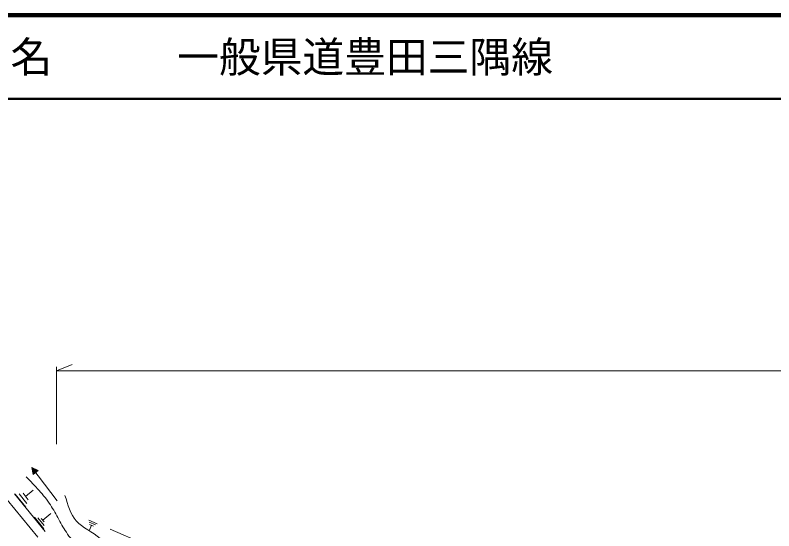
# Model space of a CAD drawing. Units: millimetres, scale not verified. Extents: x 40000 to 680000, y 20000 to 380000.
# Drawn here: x 195934 to 286781, y 318301 to 380000 of the extents above; entities that cross this region are included whole.
import ezdxf
from ezdxf.enums import TextEntityAlignment as Align

# ---------------------------------------------------------------- set-up
doc = ezdxf.new("R2010")
doc.units = ezdxf.units.MM
doc.header["$LTSCALE"] = 1000
for name, color, linetype, lineweight in [('M-BGD', 7, 'Continuous', 13), ('M-STR-HTXT', 7, 'Continuous', 13), ('M-TTL', 2, 'Continuous', 140), ('M-TTL-LINE', 7, 'Continuous', 50), ('M-TTL-TXT', 7, 'Continuous', 13)]:
    doc.layers.add(name, color=color, linetype=linetype, lineweight=lineweight)
doc.styles.add('ＭＳ ゴシック', font='')
doc.styles.get('ＭＳ ゴシック').set_extended_font_data('MS Gothic')

msp = doc.modelspace()

# ---------------------------------------------------------------- hatches: boundary and pattern name
at = {"layer": 'M-BGD'}
msp.add_hatch(color=256, dxfattribs=at).paths.add_polyline_path([(197944, 325881), (198098, 325057), (198696, 325510)])

# ---------------------------------------------------------------- linework, layer by layer
for p, q in [((200963, 321896), (197944, 325881)), ((199521, 318201), (195837, 322732)), ((197192, 321145), (195948, 322672)), ((197343, 321585), (196415, 322732)), ((197494, 322026), (196875, 322788)), ((198100, 323151), (197185, 322409)), ((198631, 317549), (194980, 322007)), ((199386, 318527), (198247, 319926)), ((199398, 318943), (198659, 319851)), ((200215, 320366), (199236, 319570)), ((199405, 319361), (199066, 319778)), ((204758, 319571), (205744, 319140)), ((204798, 319323), (205535, 318998)), ((204818, 318371), (205080, 318966)), ((204832, 319072), (205327, 318856)), ((207315, 318504), (211323, 316748))]:
    msp.add_line(p, q, dxfattribs=at)
msp.add_lwpolyline([(197944, 325881), (198098, 325057), (198696, 325510)], close=True, dxfattribs=at)
for points, knots in [([(223835, 309485), (223060, 310199), (222285, 310912), (221349, 311266), (220731, 311500), (220042, 311577), (219369, 311679), (218699, 311781), (218044, 311909), (217385, 312027), (216724, 312145), (216059, 312252), (215397, 312373), (215152, 312418), (214908, 312464), (214665, 312513), (214421, 312562), (214177, 312614), (213935, 312669), (213692, 312725), (213451, 312784), (213211, 312848), (212971, 312913), (212732, 312982), (212495, 313058), (212157, 313166), (211823, 313287), (211491, 313412), (211158, 313537), (210828, 313667), (210496, 313794), (210164, 313921), (209831, 314044), (209495, 314156), (209158, 314267), (208818, 314367), (208473, 314447), (208249, 314499), (208023, 314543), (207796, 314584), (207570, 314625), (207343, 314663), (207116, 314704), (206890, 314745), (206665, 314789), (206441, 314841), (206219, 314893), (205999, 314954), (205783, 315028), (205422, 315153), (205074, 315317), (204744, 315509), (204408, 315705), (204091, 315932), (203792, 316180), (203490, 316431), (203207, 316705), (202942, 316996), (202678, 317287), (202432, 317594), (202206, 317915), (202010, 318194), (201828, 318482), (201655, 318775), (201483, 319065), (201320, 319361), (201158, 319657), (200997, 319951), (200837, 320246), (200672, 320537), (200507, 320828), (200337, 321115), (200153, 321393), (199951, 321701), (199734, 321998), (199507, 322287), (199277, 322578), (199037, 322860), (198791, 323136), (198542, 323414), (198287, 323686), (198029, 323955), (197770, 324226), (197507, 324493), (197245, 324760)], [0, 0, 0, 0, 1, 1, 1, 2, 2, 2, 3, 3, 3, 4, 4, 4, 5, 5, 5, 6, 6, 6, 7, 7, 7, 8, 8, 8, 9, 9, 9, 10, 10, 10, 11, 11, 11, 12, 12, 12, 13, 13, 13, 14, 14, 14, 15, 15, 15, 16, 16, 16, 17, 17, 17, 18, 18, 18, 19, 19, 19, 20, 20, 20, 21, 21, 21, 22, 22, 22, 23, 23, 23, 24, 24, 24, 25, 25, 25, 26, 26, 26, 27, 27, 27, 28, 28, 28, 28]), ([(210036, 315697), (209407, 315623), (208777, 315550), (208240, 315719), (207440, 315973), (206847, 316768), (206132, 317372), (205178, 318179), (204007, 318647), (203258, 319496), (202560, 320289), (202229, 321415), (201898, 322540)], [0, 0, 0, 0, 1, 1, 1, 2, 2, 2, 3, 3, 3, 4, 4, 4, 4])]:
    msp.add_open_spline(points, degree=3, knots=knots, dxfattribs=at)
at = {"layer": 'M-STR-HTXT'}
for p, q in [((200895, 337457), (202747, 338211)), ((200895, 337934), (200895, 328668)), ((200895, 337448), (437467, 337448))]:
    msp.add_line(p, q, dxfattribs=at)
at = {"layer": 'M-TTL'}
msp.add_line((680000, 380000), (40000, 380000), dxfattribs=at)
at = {"layer": 'M-TTL-LINE'}
msp.add_line((40000, 370000), (680000, 370000), dxfattribs=at)

# ---------------------------------------------------------------- texts
at = {"layer": 'M-TTL-TXT', "style": 'ＭＳ ゴシック'}
msp.add_text('路 線 名      一般県道豊田三隅線', height=3666, dxfattribs=at).set_placement((180380, 375000), align=Align.MIDDLE_LEFT)

doc.saveas('drawing.dxf')
